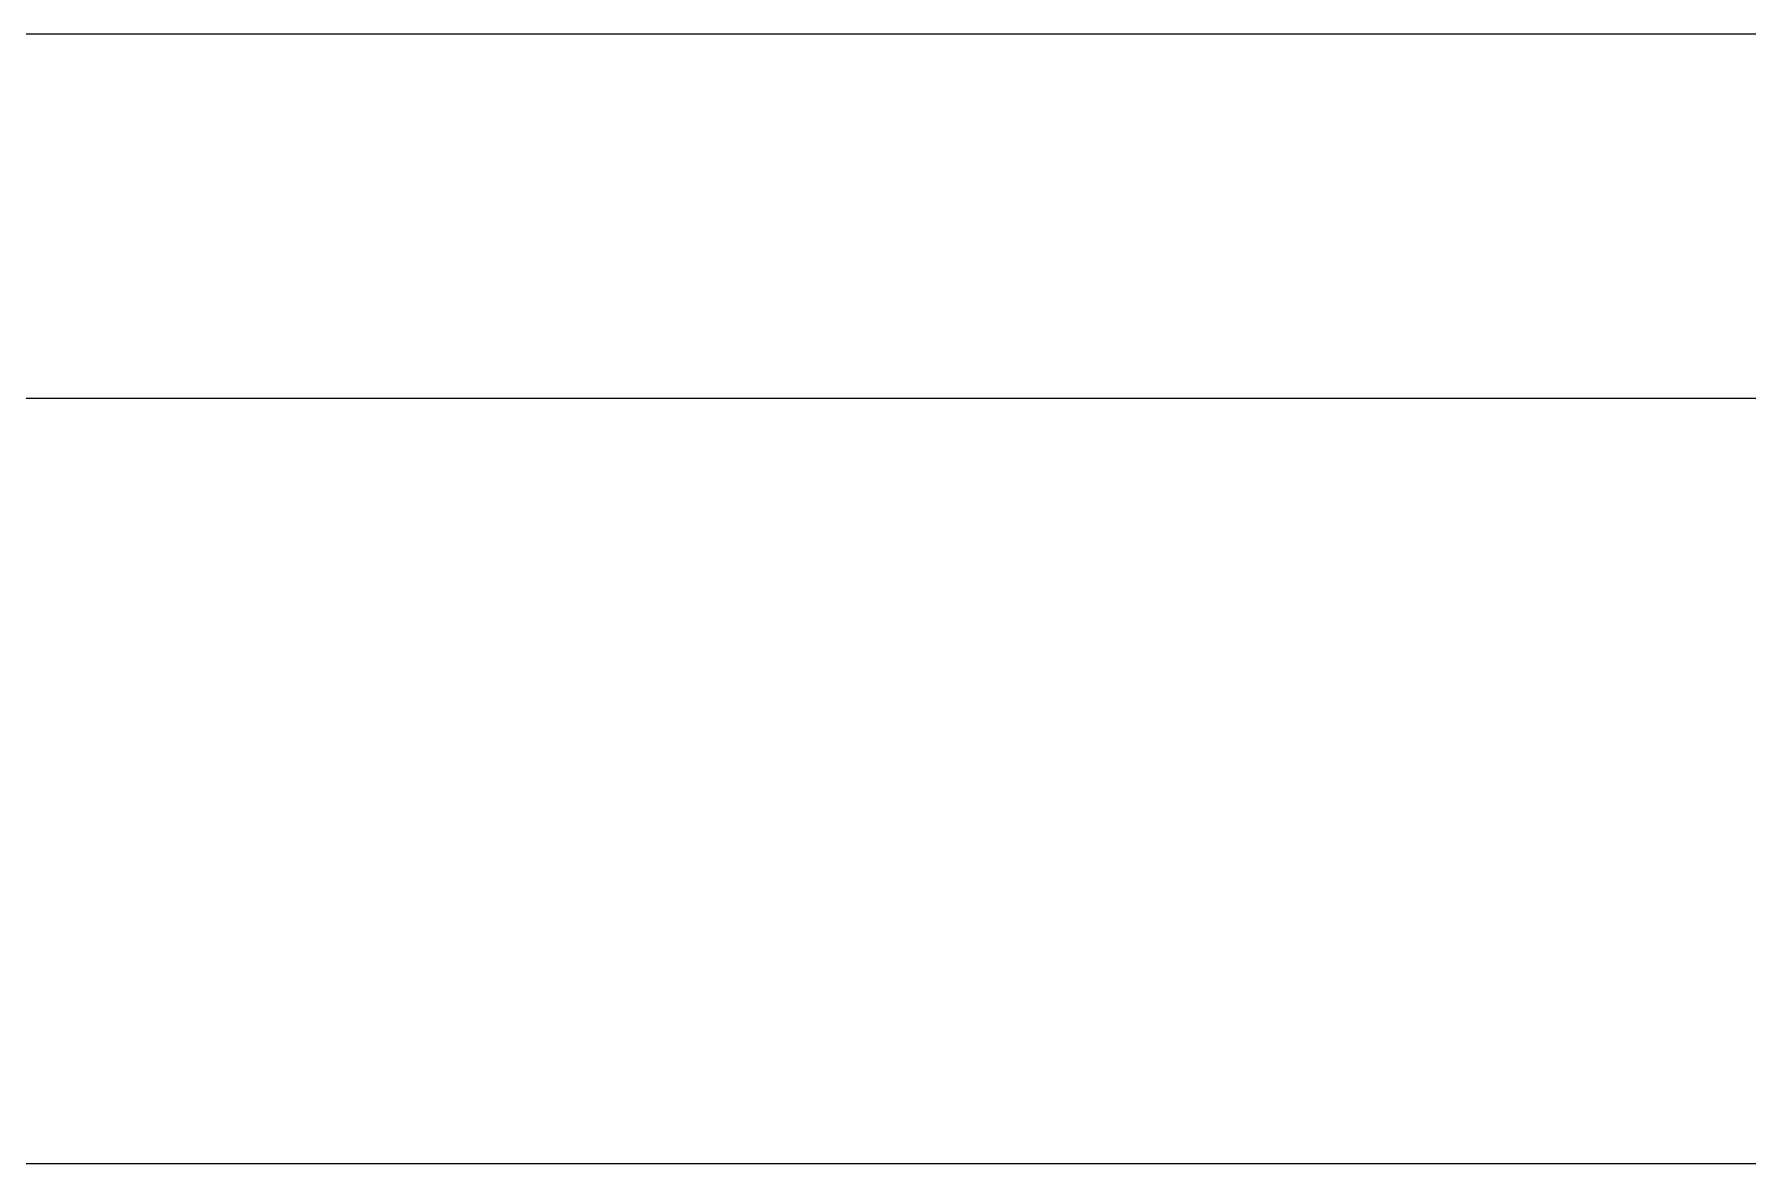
# Model space of a CAD drawing. Header units: millimetres. Extents: x 3804182 to 7463862, y 18008854 to 19247705.
# Drawn here: x 4760570 to 4761452, y 19095918 to 19096500 of the extents above; entities that cross this region are included whole.
import ezdxf

# ---------------------------------------------------------------- set-up
doc = ezdxf.new("R2010")
doc.units = ezdxf.units.MM
doc.header["$LTSCALE"] = 1000
doc.header["$MEASUREMENT"] = 0
doc.layers.add('02___PRT_ALL_AXES', color=7, linetype='Continuous')
doc.layers.add('JZ_0', color=7, linetype='Continuous')

# ---------------------------------------------------------------- blocks, each defined once
blk = doc.blocks.new('抗震大样2')
at = {"layer": '02___PRT_ALL_AXES', "color": 1, "linetype": 'Continuous'}
for p, q in [((8877.125123086851, -3727.259789408185), (4141.412819085177, -3727.259789408185)), ((8877.125123086851, -4558.086509407964), (4141.412819085177, -4558.086509407964))]:
    blk.add_line(p, q, dxfattribs=at)

msp = doc.modelspace()

# ---------------------------------------------------------------- linework, layer by layer
at = {"layer": 'JZ_0', "color": 8}
msp.add_line((4746945.460682393, 19096312.53906484), (4766675.414999769, 19096312.53906484), dxfattribs=at)

# ---------------------------------------------------------------- block references
at = {"xscale": 0.7, "yscale": 0.7, "zscale": 0.7}
msp.add_blockref('抗震大样2', (4757130.446715527, 19099109.0745273), dxfattribs=at)

doc.saveas('drawing.dxf')
